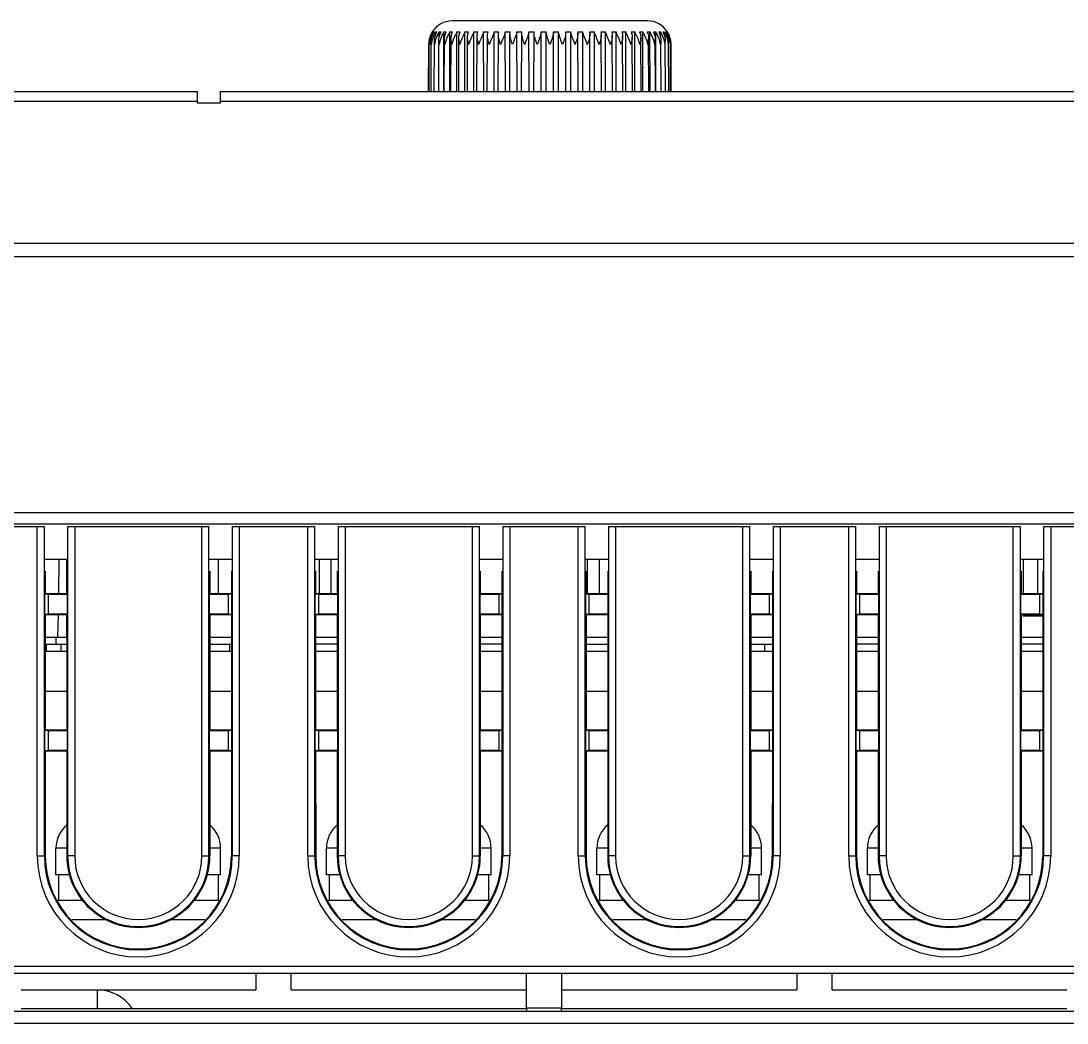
# Model space of a CAD drawing. Header units: millimetres. Extents: x 1211 to 2052, y 913 to 1507.
# Drawn here: x 1364.18 to 1408.66, y 1060.3 to 1102.91 of the extents above; entities that cross this region are included whole.
import ezdxf

# ---------------------------------------------------------------- set-up
doc = ezdxf.new("R2010")
doc.units = ezdxf.units.MM
for name, color, linetype in [('DUANZISOLIDLINE', 7, 'Continuous'), ('ELT-TJ508-01-9P_1SOLIDLINE', 7, 'Continuous'), ('M4X10_GB9074_8SOLIDLINE', 7, 'Continuous'), ('PCB_VF-51CON1SOLIDLINE', 7, 'Continuous'), ('RJ45_1SOLIDLINE', 7, 'Continuous'), ('VF-51-P001SOLIDLINE', 7, 'Continuous'), ('VF-51-P002SOLIDLINE', 7, 'Continuous'), ('VF-51-P005SOLIDLINE', 7, 'Continuous'), ('VF-51-P007SOLIDLINE', 7, 'Continuous')]:
    doc.layers.add(name, color=color, linetype=linetype)

msp = doc.modelspace()

# ---------------------------------------------------------------- linework, layer by layer
at = {"layer": 'DUANZISOLIDLINE', "linetype": 'Continuous'}
for p, q in [((1365.21, 1074.414), (1366.13, 1074.414)), ((1372.21, 1074.414), (1373.13, 1074.414)), ((1376.71, 1074.414), (1377.63, 1074.414)), ((1383.71, 1074.414), (1384.63, 1074.414)), ((1388.21, 1074.414), (1389.13, 1074.414)), ((1395.21, 1074.414), (1396.13, 1074.414)), ((1399.71, 1074.414), (1400.63, 1074.414)), ((1406.71, 1074.414), (1407.63, 1074.414)), ((1366.343, 1064.714), (1367.829, 1064.714)), ((1370.511, 1064.714), (1371.997, 1064.714)), ((1377.843, 1064.714), (1379.329, 1064.714)), ((1382.011, 1064.714), (1383.497, 1064.714)), ((1389.343, 1064.714), (1390.829, 1064.714)), ((1393.511, 1064.714), (1394.997, 1064.714)), ((1400.843, 1064.714), (1402.329, 1064.714)), ((1405.011, 1064.714), (1406.497, 1064.714)), ((1374.17, 1062.424), (1374.17, 1061.714)), ((1375.67, 1061.714), (1375.67, 1062.424)), ((1397.17, 1062.424), (1397.17, 1061.714)), ((1398.67, 1061.714), (1398.67, 1062.424)), ((1367.42, 1061.714), (1374.17, 1061.714)), ((1375.67, 1061.714), (1385.647, 1061.714)), ((1387.193, 1061.714), (1397.17, 1061.714)), ((1398.67, 1061.714), (1408.647, 1061.714))]:
    msp.add_line(p, q, dxfattribs=at)
at = {"layer": 'ELT-TJ508-01-9P_1SOLIDLINE', "linetype": 'Continuous'}
for p, q in [((1406.8, 1080.014), (1406.8, 1078.552)), ((1407.4, 1080.014), (1407.4, 1078.552)), ((1406.8, 1077.614), (1406.861, 1077.675)), ((1406.8, 1077.675), (1406.8, 1077.614)), ((1406.8, 1077.614), (1407.631, 1077.614))]:
    msp.add_line(p, q, dxfattribs=at)
at = {"layer": 'M4X10_GB9074_8SOLIDLINE', "linetype": 'Continuous'}
for p, q in [((1365.67, 1066.614), (1365.67, 1067.743)), ((1366.128, 1067.743), (1365.67, 1067.743)), ((1372.67, 1067.743), (1372.212, 1067.743)), ((1372.67, 1066.614), (1372.67, 1067.743)), ((1377.17, 1066.614), (1377.17, 1067.743)), ((1377.628, 1067.743), (1377.17, 1067.743)), ((1384.17, 1067.743), (1383.712, 1067.743)), ((1384.17, 1066.614), (1384.17, 1067.743)), ((1388.67, 1066.614), (1388.67, 1067.743)), ((1389.128, 1067.743), (1388.67, 1067.743)), ((1395.67, 1067.743), (1395.212, 1067.743)), ((1395.67, 1066.614), (1395.67, 1067.743)), ((1400.17, 1066.614), (1400.17, 1067.743)), ((1400.628, 1067.743), (1400.17, 1067.743)), ((1407.17, 1067.743), (1406.712, 1067.743)), ((1407.17, 1066.614), (1407.17, 1067.743)), ((1366.268, 1066.614), (1365.67, 1066.614)), ((1365.78, 1066.614), (1365.78, 1065.514)), ((1372.67, 1066.614), (1372.071, 1066.614)), ((1372.56, 1066.614), (1372.56, 1065.514)), ((1377.768, 1066.614), (1377.17, 1066.614)), ((1377.28, 1066.614), (1377.28, 1065.514)), ((1384.17, 1066.614), (1383.571, 1066.614)), ((1384.06, 1066.614), (1384.06, 1065.514)), ((1389.268, 1066.614), (1388.67, 1066.614)), ((1388.78, 1066.614), (1388.78, 1065.514)), ((1395.67, 1066.614), (1395.071, 1066.614)), ((1395.56, 1066.614), (1395.56, 1065.514)), ((1400.768, 1066.614), (1400.17, 1066.614)), ((1400.28, 1066.614), (1400.28, 1065.514)), ((1407.17, 1066.614), (1406.571, 1066.614)), ((1407.06, 1066.614), (1407.06, 1065.514)), ((1366.808, 1065.514), (1365.751, 1065.514)), ((1372.588, 1065.514), (1371.532, 1065.514)), ((1378.308, 1065.514), (1377.251, 1065.514)), ((1384.088, 1065.514), (1383.032, 1065.514)), ((1389.808, 1065.514), (1388.751, 1065.514)), ((1395.588, 1065.514), (1394.532, 1065.514)), ((1401.308, 1065.514), (1400.251, 1065.514)), ((1407.088, 1065.514), (1406.032, 1065.514))]:
    msp.add_line(p, q, dxfattribs=at)
for centre, start, end in [((1366.97, 1067.743), 130.4024, 180), ((1371.37, 1067.743), 0, 49.5976), ((1378.47, 1067.743), 130.4024, 180), ((1382.87, 1067.743), 0, 49.5976), ((1389.97, 1067.743), 130.4024, 180), ((1394.37, 1067.743), 0, 49.5976), ((1401.47, 1067.743), 130.4024, 180), ((1405.87, 1067.743), 0, 49.5976)]:
    msp.add_arc(centre, 1.3, start, end, dxfattribs=at)
at = {"layer": 'PCB_VF-51CON1SOLIDLINE', "linetype": 'Continuous'}
for p, q in [((1365.209, 1076.714), (1366.131, 1076.714)), ((1365.67, 1076.714), (1365.67, 1076.414)), ((1372.209, 1076.714), (1373.131, 1076.714)), ((1376.709, 1076.714), (1377.631, 1076.714)), ((1383.709, 1076.714), (1384.631, 1076.714)), ((1388.209, 1076.714), (1389.131, 1076.714)), ((1395.209, 1076.714), (1396.131, 1076.714)), ((1399.709, 1076.714), (1400.631, 1076.714)), ((1406.709, 1076.714), (1407.631, 1076.714))]:
    msp.add_line(p, q, dxfattribs=at)
at = {"layer": 'RJ45_1SOLIDLINE', "linetype": 'Continuous'}
for p, q in [((1366.126, 1078.552), (1366.126, 1080.014)), ((1372.576, 1078.552), (1372.576, 1080.014)), ((1376.876, 1078.552), (1376.876, 1080.014)), ((1377.376, 1078.552), (1377.376, 1080.014)), ((1388.276, 1078.552), (1388.276, 1080.014)), ((1388.776, 1078.552), (1388.776, 1080.014)), ((1366.126, 1076.714), (1366.126, 1077.675))]:
    msp.add_line(p, q, dxfattribs=at)
at = {"layer": 'VF-51-P001SOLIDLINE', "linetype": 'Continuous'}
for p, q in [((1323.17, 1099.914), (1371.67, 1099.914)), ((1371.67, 1099.914), (1371.67, 1099.414)), ((1372.67, 1099.414), (1372.67, 1099.914)), ((1372.67, 1099.914), (1451.17, 1099.914)), ((1323.17, 1099.495), (1371.67, 1099.495)), ((1372.67, 1099.414), (1371.67, 1099.414)), ((1372.67, 1099.495), (1451.17, 1099.495)), ((1451.17, 1093.452), (1323.17, 1093.452)), ((1451.17, 1092.888), (1323.17, 1092.888)), ((1322.17, 1082.014), (1452.17, 1082.014)), ((1451.67, 1081.514), (1322.67, 1081.514)), ((1366.154, 1080.014), (1365.185, 1080.014)), ((1373.154, 1080.014), (1372.185, 1080.014)), ((1377.654, 1080.014), (1376.685, 1080.014)), ((1384.654, 1080.014), (1383.685, 1080.014)), ((1389.154, 1080.014), (1388.185, 1080.014)), ((1396.154, 1080.014), (1395.185, 1080.014)), ((1400.654, 1080.014), (1399.685, 1080.014)), ((1407.654, 1080.014), (1406.685, 1080.014))]:
    msp.add_line(p, q, dxfattribs=at)
at = {"layer": 'VF-51-P002SOLIDLINE', "linetype": 'Continuous'}
for p, q in [((1361.663, 1081.414), (1365.176, 1081.414)), ((1364.875, 1067.414), (1364.875, 1081.414)), ((1365.175, 1067.414), (1365.175, 1081.414)), ((1366.163, 1081.414), (1372.176, 1081.414)), ((1366.165, 1081.414), (1366.165, 1067.414)), ((1366.465, 1081.414), (1366.465, 1067.414)), ((1371.875, 1067.414), (1371.875, 1081.414)), ((1372.175, 1067.414), (1372.175, 1081.414)), ((1373.163, 1081.414), (1376.676, 1081.414)), ((1373.165, 1081.414), (1373.165, 1067.414)), ((1373.465, 1081.414), (1373.465, 1067.414)), ((1376.375, 1067.414), (1376.375, 1081.414)), ((1376.675, 1067.414), (1376.675, 1081.414)), ((1377.663, 1081.414), (1383.676, 1081.414)), ((1377.665, 1081.414), (1377.665, 1067.414)), ((1377.965, 1081.414), (1377.965, 1067.414)), ((1383.375, 1067.414), (1383.375, 1081.414)), ((1383.675, 1067.414), (1383.675, 1081.414)), ((1384.663, 1081.414), (1388.176, 1081.414)), ((1384.665, 1081.414), (1384.665, 1067.414)), ((1384.965, 1081.414), (1384.965, 1067.414)), ((1387.875, 1067.414), (1387.875, 1081.414)), ((1388.175, 1067.414), (1388.175, 1081.414)), ((1389.163, 1081.414), (1395.176, 1081.414)), ((1389.165, 1081.414), (1389.165, 1067.414)), ((1389.465, 1081.414), (1389.465, 1067.414)), ((1394.875, 1067.414), (1394.875, 1081.414)), ((1395.175, 1067.414), (1395.175, 1081.414)), ((1396.163, 1081.414), (1399.676, 1081.414)), ((1396.165, 1081.414), (1396.165, 1067.414)), ((1396.465, 1081.414), (1396.465, 1067.414)), ((1399.375, 1067.414), (1399.375, 1081.414)), ((1399.675, 1067.414), (1399.675, 1081.414)), ((1400.663, 1081.414), (1406.676, 1081.414)), ((1400.665, 1081.414), (1400.665, 1067.414)), ((1400.965, 1081.414), (1400.965, 1067.414)), ((1406.375, 1067.414), (1406.375, 1081.414)), ((1406.675, 1067.414), (1406.675, 1081.414)), ((1407.663, 1081.414), (1411.176, 1081.414)), ((1407.665, 1081.414), (1407.665, 1067.414)), ((1407.965, 1081.414), (1407.965, 1067.414)), ((1365.797, 1080.014), (1365.772, 1078.559)), ((1365.208, 1079.514), (1365.209, 1078.552)), ((1366.131, 1079.514), (1366.131, 1078.552)), ((1372.208, 1079.514), (1372.209, 1078.552)), ((1373.131, 1079.514), (1373.131, 1078.552)), ((1376.708, 1079.514), (1376.709, 1078.552)), ((1377.631, 1079.514), (1377.631, 1078.552)), ((1383.708, 1079.514), (1383.709, 1078.552)), ((1384.631, 1079.514), (1384.631, 1078.552)), ((1388.208, 1079.514), (1388.209, 1078.552)), ((1389.131, 1079.514), (1389.131, 1078.552)), ((1395.208, 1079.514), (1395.209, 1078.552)), ((1396.131, 1079.514), (1396.131, 1078.552)), ((1399.708, 1079.514), (1399.709, 1078.552)), ((1400.631, 1079.514), (1400.631, 1078.552)), ((1406.708, 1079.514), (1406.709, 1078.552)), ((1407.631, 1079.514), (1407.631, 1078.552)), ((1365.209, 1078.552), (1365.194, 1078.538)), ((1365.194, 1077.689), (1365.194, 1078.538)), ((1365.345, 1078.538), (1365.194, 1078.538)), ((1366.131, 1078.552), (1365.209, 1078.552)), ((1365.345, 1077.689), (1365.345, 1078.538)), ((1365.345, 1078.538), (1366.154, 1078.529)), ((1366.131, 1078.552), (1366.154, 1078.529)), ((1366.154, 1077.698), (1366.154, 1078.529)), ((1372.186, 1078.529), (1372.209, 1078.552)), ((1372.186, 1078.529), (1372.994, 1078.538)), ((1372.186, 1078.529), (1372.186, 1077.698)), ((1373.131, 1078.552), (1372.209, 1078.552)), ((1372.994, 1078.538), (1372.994, 1077.689)), ((1373.145, 1078.538), (1372.994, 1078.538)), ((1373.131, 1078.552), (1373.145, 1078.538)), ((1373.145, 1077.689), (1373.145, 1078.538)), ((1376.709, 1078.552), (1376.694, 1078.538)), ((1376.694, 1077.689), (1376.694, 1078.538)), ((1376.845, 1078.538), (1376.694, 1078.538)), ((1377.631, 1078.552), (1376.709, 1078.552)), ((1376.845, 1077.689), (1376.845, 1078.538)), ((1376.845, 1078.538), (1377.654, 1078.529)), ((1377.631, 1078.552), (1377.654, 1078.529)), ((1377.654, 1077.698), (1377.654, 1078.529)), ((1383.686, 1078.529), (1383.709, 1078.552)), ((1383.686, 1078.529), (1384.494, 1078.538)), ((1383.686, 1078.529), (1383.686, 1077.698)), ((1384.631, 1078.552), (1383.709, 1078.552)), ((1384.494, 1078.538), (1384.494, 1077.689)), ((1384.645, 1078.538), (1384.494, 1078.538)), ((1384.631, 1078.552), (1384.645, 1078.538)), ((1384.645, 1077.689), (1384.645, 1078.538)), ((1388.209, 1078.552), (1388.194, 1078.538)), ((1388.194, 1077.689), (1388.194, 1078.538)), ((1388.345, 1078.538), (1388.194, 1078.538)), ((1389.131, 1078.552), (1388.209, 1078.552)), ((1388.345, 1077.689), (1388.345, 1078.538)), ((1388.345, 1078.538), (1389.154, 1078.529)), ((1389.131, 1078.552), (1389.154, 1078.529)), ((1389.154, 1077.698), (1389.154, 1078.529)), ((1395.186, 1078.529), (1395.209, 1078.552)), ((1395.186, 1078.529), (1395.994, 1078.538)), ((1395.186, 1078.529), (1395.186, 1077.698)), ((1396.131, 1078.552), (1395.209, 1078.552)), ((1395.994, 1078.538), (1395.994, 1077.689)), ((1396.145, 1078.538), (1395.994, 1078.538)), ((1396.131, 1078.552), (1396.145, 1078.538)), ((1396.145, 1077.689), (1396.145, 1078.538)), ((1399.709, 1078.552), (1399.694, 1078.538)), ((1399.694, 1077.689), (1399.694, 1078.538)), ((1399.845, 1078.538), (1399.694, 1078.538)), ((1400.631, 1078.552), (1399.709, 1078.552)), ((1399.845, 1077.689), (1399.845, 1078.538)), ((1399.845, 1078.538), (1400.654, 1078.529)), ((1400.631, 1078.552), (1400.654, 1078.529)), ((1400.654, 1077.698), (1400.654, 1078.529)), ((1406.686, 1078.529), (1406.709, 1078.552)), ((1406.686, 1078.529), (1407.494, 1078.538)), ((1406.686, 1078.529), (1406.686, 1077.698)), ((1407.631, 1078.552), (1406.709, 1078.552)), ((1407.494, 1078.538), (1407.494, 1077.689)), ((1407.645, 1078.538), (1407.494, 1078.538)), ((1407.631, 1078.552), (1407.645, 1078.538)), ((1407.645, 1077.689), (1407.645, 1078.538)), ((1365.209, 1077.675), (1365.194, 1077.689)), ((1365.194, 1077.689), (1365.345, 1077.689)), ((1365.209, 1077.675), (1365.21, 1072.754)), ((1365.209, 1077.675), (1366.131, 1077.675)), ((1366.154, 1077.698), (1365.345, 1077.689)), ((1365.757, 1077.681), (1365.74, 1076.714)), ((1366.131, 1077.675), (1366.129, 1072.754)), ((1366.154, 1077.698), (1366.131, 1077.675)), ((1372.209, 1077.675), (1372.186, 1077.698)), ((1372.994, 1077.689), (1372.186, 1077.698)), ((1372.209, 1077.675), (1372.21, 1072.754)), ((1372.209, 1077.675), (1373.131, 1077.675)), ((1372.994, 1077.689), (1373.145, 1077.689)), ((1373.131, 1077.675), (1373.129, 1072.754)), ((1373.131, 1077.675), (1373.145, 1077.689)), ((1376.709, 1077.675), (1376.694, 1077.689)), ((1376.694, 1077.689), (1376.845, 1077.689)), ((1376.709, 1077.675), (1376.71, 1072.754)), ((1376.709, 1077.675), (1377.631, 1077.675)), ((1377.654, 1077.698), (1376.845, 1077.689)), ((1377.631, 1077.675), (1377.629, 1072.754)), ((1377.654, 1077.698), (1377.631, 1077.675)), ((1383.709, 1077.675), (1383.686, 1077.698)), ((1384.494, 1077.689), (1383.686, 1077.698)), ((1383.709, 1077.675), (1383.71, 1072.754)), ((1383.709, 1077.675), (1384.631, 1077.675)), ((1384.494, 1077.689), (1384.645, 1077.689)), ((1384.631, 1077.675), (1384.629, 1072.754)), ((1384.631, 1077.675), (1384.645, 1077.689)), ((1388.209, 1077.675), (1388.194, 1077.689)), ((1388.194, 1077.689), (1388.345, 1077.689)), ((1388.209, 1077.675), (1388.21, 1072.754)), ((1388.209, 1077.675), (1389.131, 1077.675)), ((1389.154, 1077.698), (1388.345, 1077.689)), ((1389.131, 1077.675), (1389.129, 1072.754)), ((1389.154, 1077.698), (1389.131, 1077.675)), ((1395.209, 1077.675), (1395.186, 1077.698)), ((1395.994, 1077.689), (1395.186, 1077.698)), ((1395.209, 1077.675), (1395.21, 1072.754)), ((1395.209, 1077.675), (1396.131, 1077.675)), ((1395.994, 1077.689), (1396.145, 1077.689)), ((1396.131, 1077.675), (1396.129, 1072.754)), ((1396.131, 1077.675), (1396.145, 1077.689)), ((1399.709, 1077.675), (1399.694, 1077.689)), ((1399.694, 1077.689), (1399.845, 1077.689)), ((1399.709, 1077.675), (1399.71, 1072.754)), ((1399.709, 1077.675), (1400.631, 1077.675)), ((1400.654, 1077.698), (1399.845, 1077.689)), ((1400.631, 1077.675), (1400.629, 1072.754)), ((1400.654, 1077.698), (1400.631, 1077.675)), ((1407.494, 1077.689), (1406.686, 1077.698)), ((1406.709, 1077.675), (1406.686, 1077.698)), ((1406.709, 1077.675), (1406.71, 1072.754)), ((1406.709, 1077.675), (1407.631, 1077.675)), ((1407.494, 1077.689), (1407.645, 1077.689)), ((1407.631, 1077.675), (1407.629, 1072.754)), ((1407.631, 1077.675), (1407.645, 1077.689)), ((1365.208, 1076.414), (1366.13, 1076.414)), ((1365.209, 1076.367), (1365.214, 1076.114)), ((1365.209, 1076.114), (1366.13, 1076.114)), ((1365.261, 1076.114), (1365.261, 1076.414)), ((1365.886, 1076.114), (1365.886, 1076.414)), ((1372.209, 1076.414), (1373.13, 1076.414)), ((1372.209, 1076.114), (1373.13, 1076.114)), ((1373.066, 1076.114), (1373.066, 1076.414)), ((1377.63, 1076.414), (1376.709, 1076.414)), ((1376.709, 1076.114), (1377.63, 1076.114)), ((1384.63, 1076.414), (1383.709, 1076.414)), ((1383.709, 1076.114), (1384.63, 1076.114)), ((1388.209, 1076.114), (1389.13, 1076.114)), ((1388.211, 1076.114), (1388.211, 1076.414)), ((1388.211, 1076.414), (1389.13, 1076.414)), ((1395.209, 1076.414), (1396.13, 1076.414)), ((1395.209, 1076.114), (1396.13, 1076.114)), ((1395.81, 1076.114), (1395.81, 1076.414)), ((1400.63, 1076.414), (1399.709, 1076.414)), ((1399.709, 1076.114), (1400.63, 1076.114)), ((1407.63, 1076.414), (1406.709, 1076.414)), ((1406.709, 1076.114), (1407.63, 1076.114)), ((1365.21, 1072.754), (1365.194, 1072.738)), ((1365.194, 1071.889), (1365.194, 1072.738)), ((1365.345, 1072.738), (1365.194, 1072.738)), ((1366.129, 1072.754), (1365.21, 1072.754)), ((1365.345, 1071.889), (1365.345, 1072.738)), ((1365.345, 1072.738), (1366.154, 1072.729)), ((1366.129, 1072.754), (1366.154, 1072.729)), ((1366.154, 1071.898), (1366.154, 1072.729)), ((1372.186, 1072.729), (1372.21, 1072.754)), ((1372.186, 1072.729), (1372.994, 1072.738)), ((1372.186, 1072.729), (1372.186, 1071.898)), ((1373.129, 1072.754), (1372.21, 1072.754)), ((1372.994, 1072.738), (1372.994, 1071.889)), ((1373.145, 1072.738), (1372.994, 1072.738)), ((1373.129, 1072.754), (1373.145, 1072.738)), ((1373.145, 1071.889), (1373.145, 1072.738)), ((1376.71, 1072.754), (1376.694, 1072.738)), ((1376.694, 1071.889), (1376.694, 1072.738)), ((1376.845, 1072.738), (1376.694, 1072.738)), ((1377.629, 1072.754), (1376.71, 1072.754)), ((1376.845, 1071.889), (1376.845, 1072.738)), ((1376.845, 1072.738), (1377.654, 1072.729)), ((1377.629, 1072.754), (1377.654, 1072.729)), ((1377.654, 1071.898), (1377.654, 1072.729)), ((1383.686, 1072.729), (1383.71, 1072.754)), ((1383.686, 1072.729), (1384.494, 1072.738)), ((1383.686, 1072.729), (1383.686, 1071.898)), ((1384.629, 1072.754), (1383.71, 1072.754)), ((1384.494, 1072.738), (1384.494, 1071.889)), ((1384.645, 1072.738), (1384.494, 1072.738)), ((1384.629, 1072.754), (1384.645, 1072.738)), ((1384.645, 1071.889), (1384.645, 1072.738)), ((1388.21, 1072.754), (1388.194, 1072.738)), ((1388.194, 1071.889), (1388.194, 1072.738)), ((1388.345, 1072.738), (1388.194, 1072.738)), ((1389.129, 1072.754), (1388.21, 1072.754)), ((1388.345, 1071.889), (1388.345, 1072.738)), ((1388.345, 1072.738), (1389.154, 1072.729)), ((1389.129, 1072.754), (1389.154, 1072.729)), ((1389.154, 1071.898), (1389.154, 1072.729)), ((1395.186, 1072.729), (1395.21, 1072.754)), ((1395.186, 1072.729), (1395.994, 1072.738)), ((1395.186, 1072.729), (1395.186, 1071.898)), ((1396.129, 1072.754), (1395.21, 1072.754)), ((1395.994, 1072.738), (1395.994, 1071.889)), ((1396.145, 1072.738), (1395.994, 1072.738)), ((1396.129, 1072.754), (1396.145, 1072.738)), ((1396.145, 1071.889), (1396.145, 1072.738)), ((1399.71, 1072.754), (1399.694, 1072.738)), ((1399.694, 1071.889), (1399.694, 1072.738)), ((1399.845, 1072.738), (1399.694, 1072.738)), ((1400.629, 1072.754), (1399.71, 1072.754)), ((1399.845, 1071.889), (1399.845, 1072.738)), ((1399.845, 1072.738), (1400.654, 1072.729)), ((1400.629, 1072.754), (1400.654, 1072.729)), ((1400.654, 1071.898), (1400.654, 1072.729)), ((1406.686, 1072.729), (1406.71, 1072.754)), ((1406.686, 1072.729), (1407.494, 1072.738)), ((1406.686, 1072.729), (1406.686, 1071.898)), ((1407.629, 1072.754), (1406.71, 1072.754)), ((1407.494, 1072.738), (1407.494, 1071.889)), ((1407.645, 1072.738), (1407.494, 1072.738)), ((1407.629, 1072.754), (1407.645, 1072.738)), ((1407.645, 1071.889), (1407.645, 1072.738)), ((1365.211, 1071.873), (1365.194, 1071.889)), ((1365.194, 1071.889), (1365.345, 1071.889)), ((1365.211, 1071.873), (1365.212, 1067.414)), ((1365.211, 1071.873), (1366.129, 1071.873)), ((1366.154, 1071.898), (1365.345, 1071.889)), ((1366.129, 1071.873), (1366.128, 1067.414)), ((1366.154, 1071.898), (1366.129, 1071.873)), ((1372.211, 1071.873), (1372.186, 1071.898)), ((1372.994, 1071.889), (1372.186, 1071.898)), ((1372.211, 1071.873), (1372.212, 1067.414)), ((1372.211, 1071.873), (1373.129, 1071.873)), ((1372.994, 1071.889), (1373.145, 1071.889)), ((1373.129, 1071.873), (1373.128, 1067.414)), ((1373.129, 1071.873), (1373.145, 1071.889)), ((1376.711, 1071.873), (1376.694, 1071.889)), ((1376.694, 1071.889), (1376.845, 1071.889)), ((1376.711, 1071.873), (1376.712, 1067.414)), ((1376.711, 1071.873), (1377.629, 1071.873)), ((1377.654, 1071.898), (1376.845, 1071.889)), ((1377.629, 1071.873), (1377.628, 1067.414)), ((1377.654, 1071.898), (1377.629, 1071.873)), ((1383.711, 1071.873), (1383.686, 1071.898)), ((1384.494, 1071.889), (1383.686, 1071.898)), ((1383.711, 1071.873), (1383.712, 1067.414)), ((1383.711, 1071.873), (1384.629, 1071.873)), ((1384.494, 1071.889), (1384.645, 1071.889)), ((1384.629, 1071.873), (1384.628, 1067.414)), ((1384.629, 1071.873), (1384.645, 1071.889)), ((1388.211, 1071.873), (1388.194, 1071.889)), ((1388.194, 1071.889), (1388.345, 1071.889)), ((1388.211, 1071.873), (1388.212, 1067.414)), ((1388.211, 1071.873), (1389.129, 1071.873)), ((1389.154, 1071.898), (1388.345, 1071.889)), ((1389.129, 1071.873), (1389.128, 1067.414)), ((1389.154, 1071.898), (1389.129, 1071.873)), ((1395.211, 1071.873), (1395.186, 1071.898)), ((1395.994, 1071.889), (1395.186, 1071.898)), ((1395.211, 1071.873), (1395.212, 1067.414)), ((1395.211, 1071.873), (1396.129, 1071.873)), ((1395.994, 1071.889), (1396.145, 1071.889)), ((1396.129, 1071.873), (1396.128, 1067.414)), ((1396.129, 1071.873), (1396.145, 1071.889)), ((1399.711, 1071.873), (1399.694, 1071.889)), ((1399.694, 1071.889), (1399.845, 1071.889)), ((1399.711, 1071.873), (1399.712, 1067.414)), ((1399.711, 1071.873), (1400.629, 1071.873)), ((1400.654, 1071.898), (1399.845, 1071.889)), ((1400.629, 1071.873), (1400.628, 1067.414)), ((1400.654, 1071.898), (1400.629, 1071.873)), ((1406.711, 1071.873), (1406.686, 1071.898)), ((1407.494, 1071.889), (1406.686, 1071.898)), ((1406.711, 1071.873), (1406.712, 1067.414)), ((1406.711, 1071.873), (1407.629, 1071.873)), ((1407.494, 1071.889), (1407.645, 1071.889)), ((1407.629, 1071.873), (1407.628, 1067.414)), ((1407.629, 1071.873), (1407.645, 1071.889)), ((1364.875, 1067.414), (1365.212, 1067.414)), ((1366.465, 1067.414), (1366.128, 1067.414)), ((1371.875, 1067.414), (1372.212, 1067.414)), ((1373.465, 1067.414), (1373.128, 1067.414)), ((1376.375, 1067.414), (1376.712, 1067.414)), ((1377.965, 1067.414), (1377.628, 1067.414)), ((1383.375, 1067.414), (1383.712, 1067.414)), ((1384.965, 1067.414), (1384.628, 1067.414)), ((1387.875, 1067.414), (1388.212, 1067.414)), ((1389.465, 1067.414), (1389.128, 1067.414)), ((1394.875, 1067.414), (1395.212, 1067.414)), ((1396.465, 1067.414), (1396.128, 1067.414)), ((1399.375, 1067.414), (1399.712, 1067.414)), ((1400.965, 1067.414), (1400.628, 1067.414)), ((1406.375, 1067.414), (1406.712, 1067.414)), ((1407.965, 1067.414), (1407.628, 1067.414)), ((1331.18, 1062.724), (1441.66, 1062.724)), ((1331.18, 1062.424), (1441.66, 1062.424)), ((1385.67, 1060.94), (1385.68, 1062.429)), ((1387.159, 1062.429), (1387.17, 1060.94)), ((1385.652, 1060.914), (1364.187, 1060.914)), ((1385.67, 1060.94), (1385.67, 1060.787)), ((1387.17, 1060.94), (1385.67, 1060.94)), ((1387.17, 1060.787), (1387.17, 1060.94)), ((1408.652, 1060.914), (1387.187, 1060.914)), ((1329.661, 1060.805), (1443.179, 1060.805)), ((1329.661, 1060.305), (1443.179, 1060.305))]:
    msp.add_line(p, q, dxfattribs=at)
for centre, radius in [((1369.17, 1067.414), 4.295), ((1369.17, 1067.414), 3.995), ((1369.17, 1067.414), 3.005), ((1369.17, 1067.414), 2.705), ((1380.67, 1067.414), 4.295), ((1380.67, 1067.414), 3.995), ((1380.67, 1067.414), 3.005), ((1380.67, 1067.414), 2.705), ((1392.17, 1067.414), 4.295), ((1392.17, 1067.414), 3.995), ((1392.17, 1067.414), 3.005), ((1392.17, 1067.414), 2.705), ((1403.67, 1067.414), 4.295), ((1403.67, 1067.414), 3.995), ((1403.67, 1067.414), 3.005), ((1403.67, 1067.414), 2.705)]:
    msp.add_arc(centre, radius, 180, 0, dxfattribs=at)
for centre, major_axis, start_param, end_param in [((1369.17, 1067.415), (0, 3.958), -4.712084, -1.571101), ((1369.17, 1067.413), (0, 3.042), 1.570492, 4.712694), ((1380.67, 1067.415), (0, 3.958), -4.712084, -1.571101), ((1380.67, 1067.413), (0, 3.042), 1.570492, 4.712694), ((1392.17, 1067.415), (0, 3.958), -4.712084, -1.571101), ((1392.17, 1067.413), (0, 3.042), 1.570492, 4.712694), ((1403.67, 1067.415), (0, 3.958), -4.712084, -1.571101), ((1403.67, 1067.413), (0, 3.042), 1.570492, 4.712694)]:
    msp.add_ellipse(centre, major_axis=major_axis, ratio=1, start_param=start_param, end_param=end_param, dxfattribs=at)
at = {"layer": 'VF-51-P005SOLIDLINE', "linetype": 'Continuous'}
for p, q in [((1390.823, 1102.914), (1382.516, 1102.914)), ((1381.67, 1102.423), (1381.67, 1102.443)), ((1381.67, 1102.443), (1381.682, 1102.443)), ((1381.714, 1102.38), (1381.714, 1102.443)), ((1381.714, 1102.443), (1381.748, 1102.443)), ((1381.811, 1102.321), (1381.811, 1102.443)), ((1381.811, 1102.321), (1381.811, 1102.443)), ((1381.811, 1102.443), (1381.868, 1102.443)), ((1381.962, 1102.216), (1381.962, 1102.443)), ((1381.962, 1102.443), (1382.041, 1102.443)), ((1382.16, 1099.914), (1382.164, 1102.443)), ((1382.16, 1099.914), (1382.164, 1102.443)), ((1382.164, 1102.443), (1382.264, 1102.443)), ((1382.413, 1099.914), (1382.416, 1102.443)), ((1382.413, 1099.914), (1382.416, 1102.443)), ((1382.416, 1102.443), (1382.536, 1102.443)), ((1382.713, 1099.914), (1382.714, 1102.443)), ((1382.714, 1102.443), (1382.853, 1102.443)), ((1383.055, 1099.914), (1383.056, 1102.443)), ((1383.055, 1099.914), (1383.056, 1102.443)), ((1383.056, 1102.443), (1383.212, 1102.443)), ((1383.438, 1099.914), (1383.437, 1102.443)), ((1383.438, 1099.914), (1383.437, 1102.443)), ((1383.437, 1102.443), (1383.609, 1102.443)), ((1383.856, 1099.914), (1383.854, 1102.443)), ((1383.856, 1099.914), (1383.854, 1102.443)), ((1383.854, 1102.443), (1384.039, 1102.443)), ((1384.009, 1099.914), (1384.018, 1102.295)), ((1384.305, 1099.914), (1384.301, 1102.443)), ((1384.305, 1099.914), (1384.301, 1102.443)), ((1384.301, 1102.443), (1384.498, 1102.443)), ((1384.476, 1099.914), (1384.484, 1102.328)), ((1384.779, 1099.914), (1384.775, 1102.443)), ((1384.775, 1102.443), (1384.981, 1102.443)), ((1384.964, 1099.914), (1384.973, 1102.359)), ((1385.275, 1099.914), (1385.269, 1102.443)), ((1385.275, 1099.914), (1385.269, 1102.443)), ((1385.269, 1102.443), (1385.482, 1102.443)), ((1385.47, 1099.914), (1385.478, 1102.388)), ((1385.478, 1102.388), (1385.482, 1102.443)), ((1385.785, 1099.914), (1385.779, 1102.443)), ((1385.779, 1102.443), (1385.996, 1102.443)), ((1385.987, 1099.914), (1385.995, 1102.416)), ((1385.995, 1102.416), (1385.996, 1102.443)), ((1386.306, 1099.914), (1386.298, 1102.443)), ((1386.306, 1099.914), (1386.298, 1102.443)), ((1386.298, 1102.443), (1386.518, 1102.443)), ((1386.51, 1099.914), (1386.518, 1102.443)), ((1386.83, 1099.914), (1386.821, 1102.443)), ((1386.821, 1102.443), (1387.042, 1102.443)), ((1387.034, 1099.914), (1387.042, 1102.443)), ((1387.343, 1102.443), (1387.344, 1102.416)), ((1387.343, 1102.443), (1387.561, 1102.443)), ((1387.353, 1099.914), (1387.344, 1102.416)), ((1387.554, 1099.914), (1387.561, 1102.443)), ((1387.554, 1099.914), (1387.561, 1102.443)), ((1387.858, 1102.443), (1387.861, 1102.388)), ((1387.858, 1102.443), (1388.07, 1102.443)), ((1387.87, 1099.914), (1387.861, 1102.388)), ((1388.065, 1099.914), (1388.07, 1102.443)), ((1388.359, 1102.443), (1388.565, 1102.443)), ((1388.375, 1099.914), (1388.367, 1102.359)), ((1388.56, 1099.914), (1388.565, 1102.443)), ((1388.56, 1099.914), (1388.565, 1102.443)), ((1388.842, 1102.443), (1389.038, 1102.443)), ((1388.864, 1099.914), (1388.856, 1102.328)), ((1389.035, 1099.914), (1389.038, 1102.443)), ((1389.035, 1099.914), (1389.038, 1102.443)), ((1389.301, 1102.443), (1389.486, 1102.443)), ((1389.33, 1099.914), (1389.322, 1102.295)), ((1389.484, 1099.914), (1389.486, 1102.443)), ((1389.731, 1102.443), (1389.902, 1102.443)), ((1389.902, 1099.914), (1389.902, 1102.443)), ((1390.128, 1102.443), (1390.284, 1102.443)), ((1390.284, 1099.914), (1390.284, 1102.443)), ((1390.284, 1099.914), (1390.284, 1102.443)), ((1390.487, 1102.443), (1390.625, 1102.443)), ((1390.627, 1099.914), (1390.625, 1102.443)), ((1390.627, 1099.914), (1390.625, 1102.443)), ((1390.804, 1102.443), (1390.924, 1102.443)), ((1390.927, 1099.914), (1390.924, 1102.443)), ((1390.927, 1099.914), (1390.924, 1102.443)), ((1391.075, 1102.443), (1391.175, 1102.443)), ((1391.18, 1099.914), (1391.175, 1102.443)), ((1391.18, 1099.914), (1391.175, 1102.443)), ((1391.299, 1102.443), (1391.378, 1102.443)), ((1391.378, 1102.216), (1391.378, 1102.443)), ((1391.378, 1102.216), (1391.378, 1102.443)), ((1391.471, 1102.443), (1391.528, 1102.443)), ((1391.529, 1102.321), (1391.528, 1102.443)), ((1391.529, 1102.321), (1391.528, 1102.443)), ((1391.591, 1102.443), (1391.626, 1102.443)), ((1391.626, 1102.38), (1391.626, 1102.443)), ((1391.658, 1102.443), (1391.669, 1102.443)), ((1391.669, 1102.423), (1391.669, 1102.443)), ((1381.509, 1099.914), (1381.516, 1101.917)), ((1381.537, 1099.914), (1381.544, 1101.957)), ((1381.545, 1101.917), (1381.544, 1101.957)), ((1381.619, 1099.914), (1381.626, 1101.998)), ((1381.754, 1099.914), (1381.761, 1102.037)), ((1381.942, 1099.914), (1381.949, 1102.077)), ((1382.179, 1099.914), (1382.187, 1102.116)), ((1382.464, 1099.914), (1382.472, 1102.153)), ((1382.794, 1099.914), (1382.802, 1102.191)), ((1383.164, 1099.914), (1383.172, 1102.227)), ((1383.57, 1099.914), (1383.579, 1102.262)), ((1386.51, 1099.914), (1386.517, 1102.249)), ((1386.83, 1099.914), (1386.822, 1102.249)), ((1389.769, 1099.914), (1389.761, 1102.262)), ((1390.176, 1099.914), (1390.168, 1102.227)), ((1390.546, 1099.914), (1390.538, 1102.191)), ((1390.875, 1099.914), (1390.868, 1102.153)), ((1391.16, 1099.914), (1391.153, 1102.116)), ((1391.398, 1099.914), (1391.39, 1102.077)), ((1391.586, 1099.914), (1391.578, 1102.037)), ((1391.721, 1099.914), (1391.714, 1101.998)), ((1391.796, 1101.957), (1391.795, 1101.917)), ((1391.803, 1099.914), (1391.796, 1101.957)), ((1391.83, 1099.914), (1391.823, 1101.917))]:
    msp.add_line(p, q, dxfattribs=at)
for centre, radius, start, end in [((1382.516, 1101.914), 1, 90, 147.9381), ((1390.823, 1101.914), 1, 32.4665, 90), ((1382.535, 1101.901), 1.021, 151.0367, 163.9391), ((1382.45, 1101.966), 0.904, 148.1308, 153.2745), ((1382.558, 1101.889), 1.047, 148.7583, 151.061), ((1382.556, 1101.89), 1.044, 148.0079, 148.7587), ((1382.78, 1101.782), 1.254, 148.1756, 148.8965), ((1390.56, 1101.782), 1.255, 31.1027, 31.8244), ((1390.89, 1101.966), 0.904, 26.7256, 31.8689), ((1382.487, 1101.914), 0.971, 176.5645, 179.7993), ((1382.498, 1101.913), 0.981, 165.0624, 176.5353), ((1382.508, 1101.954), 0.964, 178.9337, 179.8002), ((1382.532, 1101.872), 0.988, 174.2308, 177.4157), ((1382.51, 1101.909), 0.994, 164.0081, 165.0748), ((1382.602, 1101.995), 0.976, 179.8196, 184.5505), ((1382.647, 1101.829), 1.022, 171.9784, 175.0693), ((1382.684, 1101.824), 1.059, 168.9792, 171.9778), ((1382.747, 1102.035), 0.986, 179.8654, 186.8781), ((1390.592, 1102.035), 0.986, 353.1219, 0.1346), ((1390.655, 1101.824), 1.06, 8.0648, 11.1122), ((1390.692, 1101.829), 1.022, 4.931, 8.0641), ((1390.737, 1101.995), 0.976, 355.4495, 0.1804), ((1390.808, 1101.872), 0.988, 2.5845, 5.8133), ((1390.832, 1101.954), 0.964, 0.1998, 1.0663), ((1390.852, 1101.914), 0.971, 0.2007, 3.4805)]:
    msp.add_arc(centre, radius, start, end, dxfattribs=at)
for points, knots in [([(1381.544, 1101.972), (1381.545, 1102.04), (1381.563, 1102.179), (1381.611, 1102.31), (1381.642, 1102.373)], [0, 0, 0, 0, 0.492216, 1, 1, 1, 1]), ([(1381.705, 1102.43), (1381.663, 1102.359), (1381.592, 1102.211), (1381.557, 1102.051), (1381.549, 1101.972)], [0, 0, 0, 0, 0.510372, 1, 1, 1, 1]), ([(1381.626, 1101.998), (1381.626, 1102.074), (1381.646, 1102.23), (1381.707, 1102.376), (1381.748, 1102.443)], [0, 0, 0, 0, 0.490749, 1, 1, 1, 1]), ([(1381.811, 1102.443), (1381.771, 1102.378), (1381.702, 1102.244), (1381.658, 1102.099), (1381.644, 1102.026)], [0, 0, 0, 0, 0.508381, 1, 1, 1, 1]), ([(1381.761, 1102.037), (1381.762, 1102.107), (1381.778, 1102.249), (1381.832, 1102.382), (1381.868, 1102.443)], [0, 0, 0, 0, 0.491958, 1, 1, 1, 1]), ([(1381.962, 1102.443), (1381.913, 1102.361), (1381.828, 1102.192), (1381.78, 1102.008), (1381.769, 1101.917)], [0, 0, 0, 0, 0.509769, 1, 1, 1, 1]), ([(1381.949, 1102.077), (1381.949, 1102.139), (1381.963, 1102.267), (1382.009, 1102.387), (1382.041, 1102.443)], [0, 0, 0, 0, 0.493311, 1, 1, 1, 1]), ([(1382.164, 1102.443), (1382.117, 1102.36), (1382.031, 1102.191), (1381.977, 1102.009), (1381.962, 1101.917)], [0, 0, 0, 0, 0.508082, 1, 1, 1, 1]), ([(1382.187, 1102.116), (1382.187, 1102.171), (1382.198, 1102.285), (1382.237, 1102.393), (1382.264, 1102.443)], [0, 0, 0, 0, 0.494771, 1, 1, 1, 1]), ([(1382.416, 1102.443), (1382.371, 1102.359), (1382.284, 1102.19), (1382.225, 1102.009), (1382.207, 1101.917)], [0, 0, 0, 0, 0.505896, 1, 1, 1, 1]), ([(1382.472, 1102.153), (1382.472, 1102.178), (1382.477, 1102.277), (1382.502, 1102.377), (1382.536, 1102.443)], [0, 0, 0, 0, 0.24909, 1, 1, 1, 1]), ([(1382.714, 1102.443), (1382.693, 1102.401), (1382.65, 1102.316), (1382.57, 1102.144), (1382.522, 1102.009), (1382.501, 1101.917)], [0, 0, 0, 0, 0.249264, 0.503338, 1, 1, 1, 1]), ([(1382.802, 1102.191), (1382.802, 1102.255), (1382.813, 1102.343), (1382.844, 1102.423), (1382.853, 1102.443)], [0, 0, 0, 0, 0.746508, 1, 1, 1, 1]), ([(1383.056, 1102.443), (1383.036, 1102.401), (1382.995, 1102.315), (1382.915, 1102.143), (1382.865, 1102.009), (1382.84, 1101.917)], [0, 0, 0, 0, 0.246633, 0.500401, 1, 1, 1, 1]), ([(1383.172, 1102.227), (1383.172, 1102.282), (1383.18, 1102.356), (1383.205, 1102.426), (1383.212, 1102.443)], [0, 0, 0, 0, 0.747968, 1, 1, 1, 1]), ([(1383.437, 1102.443), (1383.42, 1102.401), (1383.38, 1102.315), (1383.301, 1102.142), (1383.249, 1102.008), (1383.221, 1101.917)], [0, 0, 0, 0, 0.24396, 0.49728, 1, 1, 1, 1]), ([(1383.854, 1102.443), (1383.838, 1102.4), (1383.801, 1102.314), (1383.724, 1102.141), (1383.67, 1102.008), (1383.641, 1101.917)], [0, 0, 0, 0, 0.241341, 0.494089, 1, 1, 1, 1]), ([(1384.093, 1101.917), (1384.072, 1101.979), (1384.035, 1102.103), (1384.017, 1102.232), (1384.018, 1102.295)], [0, 0, 0, 0, 0.51155, 1, 1, 1, 1]), ([(1384.018, 1102.295), (1384.018, 1102.308), (1384.019, 1102.358), (1384.028, 1102.408), (1384.039, 1102.443)], [0, 0, 0, 0, 0.252023, 1, 1, 1, 1]), ([(1384.301, 1102.443), (1384.288, 1102.4), (1384.254, 1102.314), (1384.18, 1102.141), (1384.125, 1102.008), (1384.093, 1101.917)], [0, 0, 0, 0, 0.238876, 0.490944, 1, 1, 1, 1]), ([(1384.484, 1102.328), (1384.484, 1102.337), (1384.485, 1102.376), (1384.491, 1102.415), (1384.498, 1102.443)], [0, 0, 0, 0, 0.252363, 1, 1, 1, 1]), ([(1384.574, 1101.917), (1384.549, 1101.985), (1384.506, 1102.119), (1384.484, 1102.259), (1384.484, 1102.328)], [0, 0, 0, 0, 0.513452, 1, 1, 1, 1]), ([(1384.775, 1102.443), (1384.764, 1102.4), (1384.734, 1102.313), (1384.663, 1102.14), (1384.607, 1102.007), (1384.574, 1101.917)], [0, 0, 0, 0, 0.236665, 0.487965, 1, 1, 1, 1]), ([(1385.077, 1101.917), (1385.05, 1101.99), (1385, 1102.134), (1384.973, 1102.285), (1384.973, 1102.359)], [0, 0, 0, 0, 0.515341, 1, 1, 1, 1]), ([(1385.269, 1102.443), (1385.261, 1102.4), (1385.235, 1102.313), (1385.167, 1102.139), (1385.111, 1102.007), (1385.077, 1101.917)], [0, 0, 0, 0, 0.234805, 0.485273, 1, 1, 1, 1]), ([(1385.598, 1101.917), (1385.568, 1101.995), (1385.525, 1102.112), (1385.487, 1102.271), (1385.478, 1102.35), (1385.478, 1102.388)], [0, 0, 0, 0, 0.516601, 0.763774, 1, 1, 1, 1]), ([(1385.779, 1102.443), (1385.773, 1102.4), (1385.751, 1102.313), (1385.688, 1102.138), (1385.633, 1102.007), (1385.598, 1101.917)], [0, 0, 0, 0, 0.233388, 0.482988, 1, 1, 1, 1]), ([(1386.131, 1101.917), (1386.098, 1102.001), (1386.05, 1102.125), (1386.006, 1102.292), (1385.995, 1102.375), (1385.995, 1102.416)], [0, 0, 0, 0, 0.518268, 0.765693, 1, 1, 1, 1]), ([(1386.298, 1102.443), (1386.296, 1102.4), (1386.278, 1102.313), (1386.221, 1102.137), (1386.166, 1102.006), (1386.131, 1101.917)], [0, 0, 0, 0, 0.232494, 0.481219, 1, 1, 1, 1]), ([(1386.67, 1101.917), (1386.635, 1102.006), (1386.582, 1102.137), (1386.531, 1102.313), (1386.518, 1102.401), (1386.518, 1102.443)], [0, 0, 0, 0, 0.519942, 0.767822, 1, 1, 1, 1]), ([(1386.821, 1102.443), (1386.822, 1102.401), (1386.809, 1102.313), (1386.758, 1102.137), (1386.705, 1102.006), (1386.67, 1101.917)], [0, 0, 0, 0, 0.232185, 0.480064, 1, 1, 1, 1]), ([(1387.209, 1101.917), (1387.173, 1102.006), (1387.119, 1102.137), (1387.062, 1102.313), (1387.044, 1102.4), (1387.042, 1102.443)], [0, 0, 0, 0, 0.518787, 0.767513, 1, 1, 1, 1]), ([(1387.344, 1102.416), (1387.344, 1102.375), (1387.334, 1102.292), (1387.289, 1102.125), (1387.241, 1102.001), (1387.209, 1101.917)], [0, 0, 0, 0, 0.234314, 0.481738, 1, 1, 1, 1]), ([(1387.741, 1101.917), (1387.706, 1102.007), (1387.651, 1102.138), (1387.589, 1102.313), (1387.566, 1102.4), (1387.561, 1102.443)], [0, 0, 0, 0, 0.517018, 0.766619, 1, 1, 1, 1]), ([(1387.861, 1102.388), (1387.861, 1102.35), (1387.853, 1102.271), (1387.815, 1102.112), (1387.772, 1101.995), (1387.741, 1101.917)], [0, 0, 0, 0, 0.236232, 0.483404, 1, 1, 1, 1]), ([(1388.262, 1101.917), (1388.228, 1102.007), (1388.172, 1102.139), (1388.105, 1102.313), (1388.079, 1102.4), (1388.07, 1102.443)], [0, 0, 0, 0, 0.514733, 0.765202, 1, 1, 1, 1]), ([(1388.367, 1102.359), (1388.367, 1102.285), (1388.339, 1102.134), (1388.29, 1101.99), (1388.262, 1101.917)], [0, 0, 0, 0, 0.484661, 1, 1, 1, 1]), ([(1388.766, 1101.917), (1388.733, 1102.007), (1388.677, 1102.14), (1388.606, 1102.313), (1388.575, 1102.4), (1388.565, 1102.443)], [0, 0, 0, 0, 0.512042, 0.763343, 1, 1, 1, 1]), ([(1388.856, 1102.328), (1388.856, 1102.259), (1388.833, 1102.119), (1388.79, 1101.985), (1388.766, 1101.917)], [0, 0, 0, 0, 0.48655, 1, 1, 1, 1]), ([(1388.842, 1102.443), (1388.849, 1102.415), (1388.854, 1102.376), (1388.856, 1102.337), (1388.856, 1102.328)], [0, 0, 0, 0, 0.74764, 1, 1, 1, 1]), ([(1389.247, 1101.917), (1389.215, 1102.008), (1389.16, 1102.141), (1389.085, 1102.314), (1389.051, 1102.4), (1389.038, 1102.443)], [0, 0, 0, 0, 0.509063, 0.761132, 1, 1, 1, 1]), ([(1389.322, 1102.295), (1389.322, 1102.232), (1389.305, 1102.103), (1389.268, 1101.979), (1389.247, 1101.917)], [0, 0, 0, 0, 0.488451, 1, 1, 1, 1]), ([(1389.301, 1102.443), (1389.312, 1102.408), (1389.32, 1102.358), (1389.322, 1102.308), (1389.322, 1102.295)], [0, 0, 0, 0, 0.747985, 1, 1, 1, 1]), ([(1389.699, 1101.917), (1389.669, 1102.008), (1389.615, 1102.141), (1389.538, 1102.314), (1389.501, 1102.4), (1389.486, 1102.443)], [0, 0, 0, 0, 0.505918, 0.758667, 1, 1, 1, 1]), ([(1390.118, 1101.917), (1390.091, 1102.008), (1390.038, 1102.142), (1389.96, 1102.315), (1389.92, 1102.401), (1389.902, 1102.443)], [0, 0, 0, 0, 0.502726, 0.756048, 1, 1, 1, 1]), ([(1390.128, 1102.443), (1390.135, 1102.426), (1390.159, 1102.356), (1390.168, 1102.282), (1390.168, 1102.227)], [0, 0, 0, 0, 0.252032, 1, 1, 1, 1]), ([(1390.5, 1101.917), (1390.475, 1102.009), (1390.425, 1102.143), (1390.345, 1102.315), (1390.303, 1102.401), (1390.284, 1102.443)], [0, 0, 0, 0, 0.499605, 0.753375, 1, 1, 1, 1]), ([(1390.487, 1102.443), (1390.496, 1102.423), (1390.527, 1102.343), (1390.538, 1102.255), (1390.538, 1102.191)], [0, 0, 0, 0, 0.253495, 1, 1, 1, 1]), ([(1390.839, 1101.917), (1390.817, 1102.009), (1390.77, 1102.144), (1390.69, 1102.316), (1390.646, 1102.401), (1390.625, 1102.443)], [0, 0, 0, 0, 0.496668, 0.750744, 1, 1, 1, 1]), ([(1390.804, 1102.443), (1390.815, 1102.421), (1390.854, 1102.329), (1390.867, 1102.228), (1390.868, 1102.153)], [0, 0, 0, 0, 0.254946, 1, 1, 1, 1]), ([(1391.133, 1101.917), (1391.114, 1102.009), (1391.055, 1102.19), (1390.969, 1102.359), (1390.924, 1102.443)], [0, 0, 0, 0, 0.49411, 1, 1, 1, 1]), ([(1391.075, 1102.443), (1391.103, 1102.393), (1391.141, 1102.285), (1391.153, 1102.171), (1391.153, 1102.116)], [0, 0, 0, 0, 0.505236, 1, 1, 1, 1]), ([(1391.378, 1101.917), (1391.363, 1102.009), (1391.309, 1102.191), (1391.223, 1102.36), (1391.175, 1102.443)], [0, 0, 0, 0, 0.491924, 1, 1, 1, 1]), ([(1391.299, 1102.443), (1391.331, 1102.387), (1391.377, 1102.267), (1391.39, 1102.139), (1391.39, 1102.077)], [0, 0, 0, 0, 0.506696, 1, 1, 1, 1]), ([(1391.571, 1101.917), (1391.56, 1102.008), (1391.511, 1102.192), (1391.426, 1102.361), (1391.378, 1102.443)], [0, 0, 0, 0, 0.490237, 1, 1, 1, 1]), ([(1391.471, 1102.443), (1391.508, 1102.382), (1391.562, 1102.249), (1391.578, 1102.107), (1391.578, 1102.037)], [0, 0, 0, 0, 0.508049, 1, 1, 1, 1]), ([(1391.695, 1102.028), (1391.681, 1102.1), (1391.637, 1102.245), (1391.568, 1102.378), (1391.528, 1102.443)], [0, 0, 0, 0, 0.491671, 1, 1, 1, 1]), ([(1391.591, 1102.443), (1391.633, 1102.376), (1391.694, 1102.23), (1391.713, 1102.074), (1391.714, 1101.998)], [0, 0, 0, 0, 0.509258, 1, 1, 1, 1]), ([(1391.791, 1101.973), (1391.783, 1102.052), (1391.747, 1102.211), (1391.677, 1102.359), (1391.634, 1102.43)], [0, 0, 0, 0, 0.489647, 1, 1, 1, 1]), ([(1391.822, 1101.973), (1391.817, 1102.054), (1391.785, 1102.219), (1391.714, 1102.371), (1391.669, 1102.443)], [0, 0, 0, 0, 0.489268, 1, 1, 1, 1]), ([(1391.697, 1102.373), (1391.729, 1102.31), (1391.777, 1102.179), (1391.794, 1102.04), (1391.796, 1101.972)], [0, 0, 0, 0, 0.507788, 1, 1, 1, 1]), ([(1381.962, 1101.917), (1381.96, 1101.93), (1381.952, 1101.983), (1381.949, 1102.037), (1381.949, 1102.077)], [0, 0, 0, 0, 0.251801, 1, 1, 1, 1]), ([(1382.207, 1101.917), (1382.204, 1101.934), (1382.192, 1101.999), (1382.187, 1102.066), (1382.187, 1102.116)], [0, 0, 0, 0, 0.252755, 1, 1, 1, 1]), ([(1382.501, 1101.917), (1382.496, 1101.937), (1382.48, 1102.015), (1382.472, 1102.094), (1382.472, 1102.153)], [0, 0, 0, 0, 0.253847, 1, 1, 1, 1]), ([(1382.84, 1101.917), (1382.834, 1101.94), (1382.813, 1102.029), (1382.801, 1102.122), (1382.802, 1102.191)], [0, 0, 0, 0, 0.255036, 1, 1, 1, 1]), ([(1383.221, 1101.917), (1383.214, 1101.943), (1383.187, 1102.044), (1383.171, 1102.149), (1383.172, 1102.227)], [0, 0, 0, 0, 0.256282, 1, 1, 1, 1]), ([(1383.641, 1101.917), (1383.623, 1101.974), (1383.592, 1102.087), (1383.578, 1102.204), (1383.579, 1102.262)], [0, 0, 0, 0, 0.509682, 1, 1, 1, 1]), ([(1389.761, 1102.262), (1389.761, 1102.204), (1389.748, 1102.087), (1389.717, 1101.974), (1389.699, 1101.917)], [0, 0, 0, 0, 0.490319, 1, 1, 1, 1]), ([(1390.168, 1102.227), (1390.168, 1102.201), (1390.163, 1102.096), (1390.14, 1101.993), (1390.118, 1101.917)], [0, 0, 0, 0, 0.244599, 1, 1, 1, 1]), ([(1390.538, 1102.191), (1390.538, 1102.168), (1390.535, 1102.076), (1390.517, 1101.984), (1390.5, 1101.917)], [0, 0, 0, 0, 0.24584, 1, 1, 1, 1]), ([(1390.868, 1102.153), (1390.868, 1102.134), (1390.865, 1102.054), (1390.853, 1101.975), (1390.839, 1101.917)], [0, 0, 0, 0, 0.246932, 1, 1, 1, 1]), ([(1391.153, 1102.116), (1391.153, 1102.099), (1391.151, 1102.032), (1391.142, 1101.966), (1391.133, 1101.917)], [0, 0, 0, 0, 0.247867, 1, 1, 1, 1]), ([(1391.39, 1102.077), (1391.391, 1102.037), (1391.387, 1101.983), (1391.38, 1101.93), (1391.378, 1101.917)], [0, 0, 0, 0, 0.748198, 1, 1, 1, 1])]:
    msp.add_open_spline(points, degree=3, knots=knots, dxfattribs=at)
for points in [[(1383.579, 1102.262), (1383.579, 1102.323), (1383.587, 1102.386), (1383.609, 1102.443)], [(1384.973, 1102.359), (1384.973, 1102.387), (1384.975, 1102.415), (1384.981, 1102.443)], [(1388.359, 1102.443), (1388.364, 1102.415), (1388.367, 1102.387), (1388.367, 1102.359)], [(1389.731, 1102.443), (1389.752, 1102.386), (1389.761, 1102.323), (1389.761, 1102.262)]]:
    msp.add_open_spline(points, degree=3, dxfattribs=at)
at = {"layer": 'VF-51-P007SOLIDLINE', "linetype": 'Continuous'}
for p, q in [((1364.193, 1061.714), (1367.42, 1061.714)), ((1367.42, 1061.714), (1367.42, 1060.914))]:
    msp.add_line(p, q, dxfattribs=at)
msp.add_arc((1367.42, 1059.914), 1.8, 33.7491, 90, dxfattribs=at)

doc.saveas('drawing.dxf')
